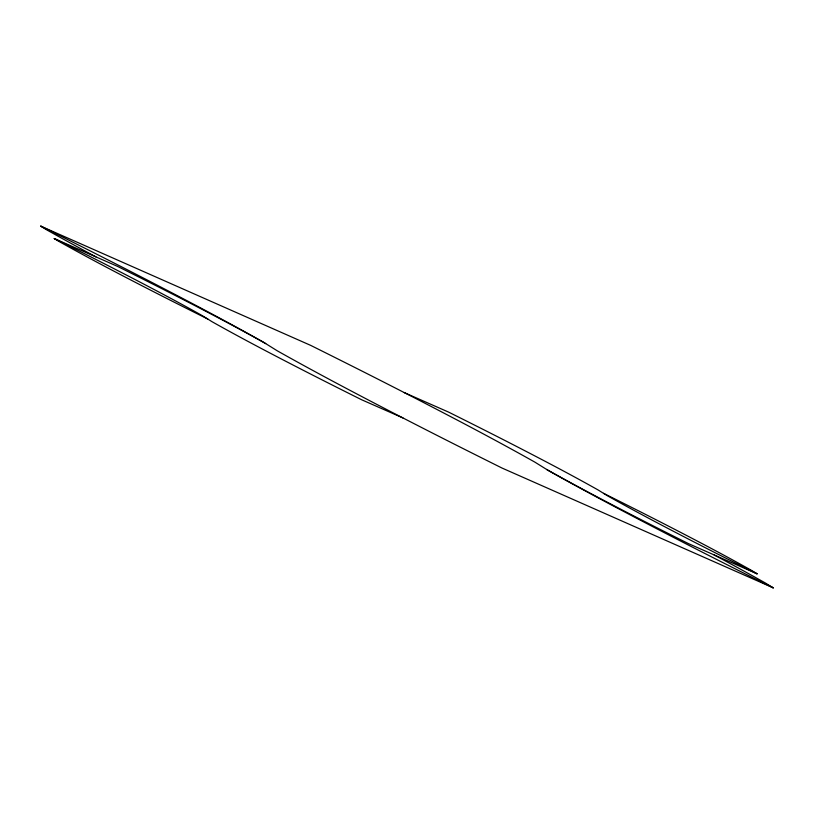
<?xml version="1.0" encoding="UTF-8"?>
<svg xmlns="http://www.w3.org/2000/svg" width="814" height="814" viewBox="0 0 814 814"><rect width="100%" height="100%" fill="white"/><g stroke="black" fill="none" stroke-linecap="round" stroke-linejoin="round"><path stroke-width="1.22" d="M402.961 417.948L361.742 399.806A383.628 20.747 26.8 0 1 332.946 385.378A253.937 13.736 26.8 0 1 268.447 352.238A172.161 9.31 26.8 0 1 211.884 321.622L207.784 319.037A383.628 20.747 26.8 0 1 178.988 304.609A253.937 13.736 26.8 0 1 114.489 271.469A172.161 9.31 26.8 0 1 57.926 240.852L54.223 238.522L117.481 266.361A383.628 20.747 26.8 0 1 147.945 281.624A253.937 13.736 26.8 0 1 212.444 314.764A162.139 8.771 26.8 0 1 265.72 343.6M404.273 392.602L448.677 412.149A383.628 20.747 26.8 0 1 480.453 428.062A253.937 13.736 26.8 0 1 544.963 461.202A162.139 8.771 26.8 0 1 598.229 490.038L607.254 495.655A172.161 9.31 26.8 0 0 663.827 526.271A253.937 13.736 26.8 0 0 728.327 559.411A383.628 20.747 26.8 0 0 757.122 573.839L751.79 570.553A162.139 8.771 26.8 0 0 698.524 541.717A253.937 13.736 26.8 0 0 634.014 508.577A383.628 20.747 26.8 0 0 603.561 493.325M757.122 573.839L688.502 543.64A383.628 20.747 26.8 0 1 667.724 533.211A253.937 13.736 26.8 0 1 603.225 500.071A172.161 9.31 26.8 0 1 546.662 469.454M95.92 256.868A258.242 13.97 26.8 0 1 46.256 229.609L40.7 226.109L310.643 345.36A575.437 31.115 26.8 0 1 358.313 369.23A380.901 20.594 26.8 0 1 455.067 418.935A243.203 13.156 26.8 0 1 534.971 462.189L548.514 470.624A258.242 13.97 26.8 0 0 633.363 516.544A380.901 20.594 26.8 0 0 730.117 566.259A575.437 31.115 26.8 0 0 773.3 587.891L765.313 582.966A243.203 13.156 26.8 0 0 714.041 554.883M773.3 587.891L501.984 468.03A575.437 31.115 26.8 0 1 458.791 446.398A380.901 20.594 26.8 0 1 362.037 396.683A258.242 13.97 26.8 0 1 277.187 350.763L263.054 341.951A243.203 13.156 26.8 0 0 183.15 298.697A380.901 20.594 26.8 0 0 86.396 248.992A575.437 31.115 26.8 0 0 40.7 226.109M207.784 319.037L202.462 315.751A162.139 8.771 26.8 0 0 149.186 286.915A253.937 13.736 26.8 0 0 84.687 253.775A383.628 20.747 26.8 0 0 54.223 238.522"/></g></svg>
